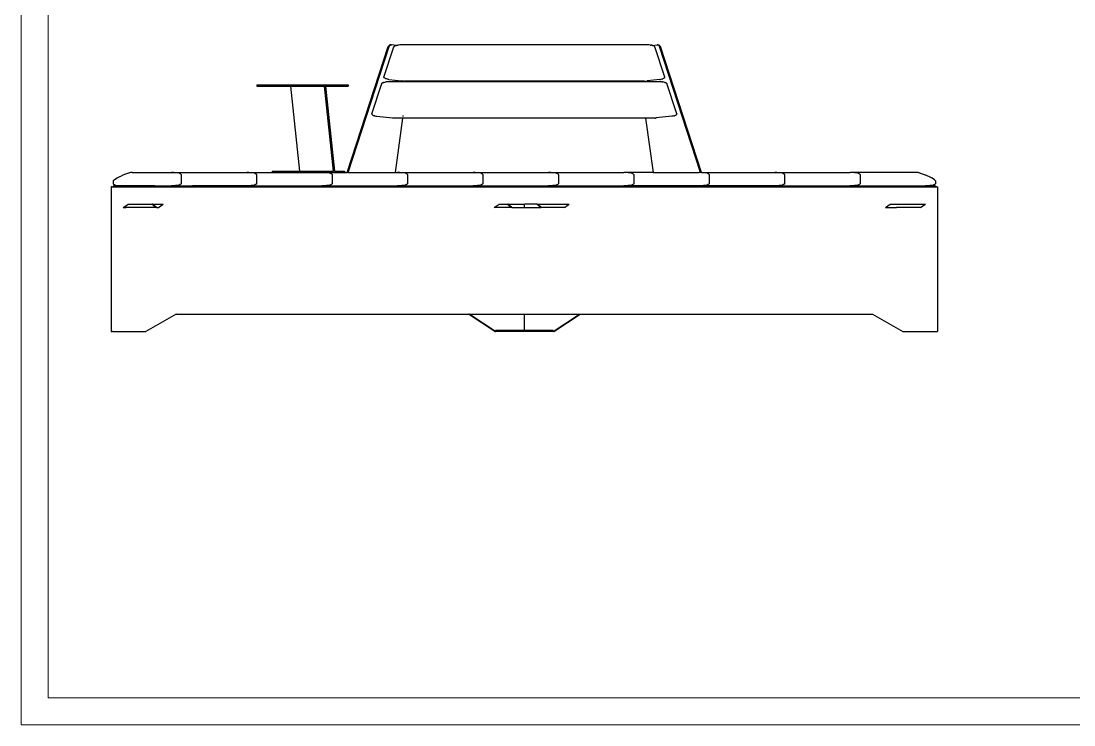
# Model space of a CAD drawing. Header units: millimetres. Extents: x -38 to 5369, y 59 to 4067.
# Drawn here: x -38 to 2960, y 59 to 2063 of the extents above; entities that cross this region are included whole.
import ezdxf

# ---------------------------------------------------------------- set-up
doc = ezdxf.new("R2010")
doc.units = ezdxf.units.MM
doc.layers.add('tabelka', color=155, linetype='Continuous')

msp = doc.modelspace()

# ---------------------------------------------------------------- linework, layer by layer
for p, q in [((890.94715, 1631.56004), (1007.80641, 1990.04434)), ((893.44715, 1631.56004), (1010.30641, 1990.04434)), ((995.32054, 1903.16304), (1023.4649, 1989.50032)), ((1008.34344, 1991.27979), (1007.80641, 1990.04434)), ((1009.11295, 1992.42509), (1008.34344, 1991.27979)), ((1010.07636, 1993.42283), (1009.11295, 1992.42509)), ((1011.18536, 1994.22296), (1010.07636, 1993.42283)), ((1010.30641, 1990.04434), (1010.84344, 1991.27979)), ((1010.84344, 1991.27979), (1011.61295, 1992.42509)), ((1012.38433, 1994.78538), (1011.18536, 1994.22296)), ((1011.61295, 1992.42509), (1012.57636, 1993.42283)), ((1013.61315, 1995.08187), (1012.38433, 1994.78538)), ((1012.57636, 1993.42283), (1013.68536, 1994.22296)), ((1014.81021, 1995.09758), (1013.61315, 1995.08187)), ((1013.68536, 1994.22296), (1014.88433, 1994.78538)), ((1016.11315, 1995.08187), (1014.81021, 1995.09758)), ((1014.88433, 1994.78538), (1016.11315, 1995.08187)), ((1016.11315, 1995.08187), (1017.31021, 1995.09758)), ((1031.24855, 1993.58303), (1017.31021, 1995.09758)), ((1023.4649, 1989.50032), (1024.06903, 1990.30166)), ((1024.29182, 1990.61532), (1024.06903, 1990.30166)), ((1024.29182, 1990.61532), (1025.60041, 1991.50797)), ((1026.30362, 1991.89227), (1025.60041, 1991.50797)), ((1026.30362, 1991.89227), (1028.28114, 1992.76473)), ((1029.48212, 1993.08794), (1028.28114, 1992.76473)), ((1029.48212, 1993.08794), (1031.24855, 1993.58303)), ((1031.24855, 1993.58303), (1032.0981, 1993.82114)), ((1032.0981, 1993.82114), (1035.09844, 1994.29367)), ((1037.0385, 1994.44753), (1035.09844, 1994.29367)), ((1040.51124, 1994.64906), (1037.0385, 1994.44753)), ((1750.09099, 1994.64906), (1040.51124, 1994.64906)), ((1753.56373, 1994.44753), (1750.09099, 1994.64906)), ((1753.56373, 1994.44753), (1755.50379, 1994.29367)), ((1758.50413, 1993.82114), (1755.50379, 1994.29367)), ((1759.35368, 1993.58303), (1758.50413, 1993.82114)), ((1759.35368, 1993.58303), (1773.29202, 1995.09758)), ((1761.12011, 1993.08794), (1759.35368, 1993.58303)), ((1761.12011, 1993.08794), (1762.32109, 1992.76473)), ((1764.29861, 1991.89227), (1762.32109, 1992.76473)), ((1764.29861, 1991.89227), (1764.67452, 1991.68684)), ((1764.67452, 1991.68684), (1764.9945, 1991.51084)), ((1766.31041, 1990.61532), (1764.9945, 1991.51084)), ((1766.31041, 1990.61532), (1766.5332, 1990.30166)), ((1767.13733, 1989.50032), (1766.5332, 1990.30166)), ((1795.28169, 1903.16304), (1767.13733, 1989.50032)), ((1774.48908, 1995.08187), (1773.29202, 1995.09758)), ((1774.48908, 1995.08187), (1775.79202, 1995.09758)), ((1775.7179, 1994.78538), (1774.48908, 1995.08187)), ((1776.91687, 1994.22296), (1775.7179, 1994.78538)), ((1775.79202, 1995.09758), (1776.98908, 1995.08187)), ((1778.02587, 1993.42283), (1776.91687, 1994.22296)), ((1776.98908, 1995.08187), (1778.2179, 1994.78538)), ((1778.98928, 1992.42509), (1778.02587, 1993.42283)), ((1778.2179, 1994.78538), (1779.41687, 1994.22296)), ((1779.75879, 1991.27979), (1778.98928, 1992.42509)), ((1779.41687, 1994.22296), (1780.52587, 1993.42283)), ((1780.29582, 1990.04434), (1779.75879, 1991.27979)), ((1897.15508, 1631.56004), (1780.29582, 1990.04434)), ((1780.52587, 1993.42283), (1781.48928, 1992.42509)), ((1781.48928, 1992.42509), (1782.25879, 1991.27979)), ((1782.25879, 1991.27979), (1782.79582, 1990.04434)), ((1899.65508, 1631.56004), (1782.79582, 1990.04434)), ((995.31082, 1888.26205), (997.9268, 1888.99524)), ((995.5889, 1902.28623), (995.32054, 1903.16304)), ((996.39431, 1901.39357), (995.5889, 1902.28623)), ((996.75375, 1901.06541), (996.39431, 1901.39357)), ((998.12959, 1900.03913), (996.75375, 1901.06541)), ((997.9268, 1888.99524), (1000.92713, 1889.46777)), ((999.9057, 1899.11393), (998.12959, 1900.03913)), ((1001.01321, 1898.64416), (999.9057, 1899.11393)), ((1002.86719, 1889.62163), (1000.92713, 1889.46777)), ((1003.15415, 1897.79261), (1001.01321, 1898.64416)), ((1006.33994, 1889.82317), (1002.86719, 1889.62163)), ((1005.45861, 1897.158), (1003.15415, 1897.79261)), ((1007.28237, 1896.79362), (1005.45861, 1897.158)), ((1044.60962, 1889.82317), (1006.33994, 1889.82317)), ((1009.62735, 1896.4011), (1007.28237, 1896.79362)), ((1009.62735, 1896.4011), (1045.48382, 1892.50492)), ((1026.33003, 1892.36182), (1044.78353, 1890.35666)), ((1044.60962, 1889.82317), (1045.48382, 1892.50492)), ((1102.51882, 1889.82317), (1044.60962, 1889.82317)), ((1053.75609, 1891.60605), (1045.48382, 1892.50492)), ((1053.75609, 1891.60605), (1056.28647, 1891.46641)), ((1058.46825, 1891.3673), (1056.28647, 1891.46641)), ((1102.51882, 1891.3673), (1058.46825, 1891.3673)), ((1102.51882, 1889.82317), (1102.51882, 1891.3673)), ((1688.08341, 1891.3673), (1102.51882, 1891.3673)), ((1688.08341, 1889.82317), (1102.51882, 1889.82317)), ((1688.08341, 1891.3673), (1688.08341, 1889.82317)), ((1732.13398, 1891.3673), (1688.08341, 1891.3673)), ((1745.99261, 1889.82317), (1688.08341, 1889.82317)), ((1734.31576, 1891.46641), (1732.13398, 1891.3673)), ((1736.84614, 1891.60605), (1734.31576, 1891.46641)), ((1736.84614, 1891.60605), (1745.11841, 1892.50492)), ((1780.97488, 1896.4011), (1745.11841, 1892.50492)), ((1745.99261, 1889.82317), (1745.11841, 1892.50492)), ((1784.26229, 1889.82317), (1745.99261, 1889.82317)), ((1780.97488, 1896.4011), (1783.31986, 1896.79362)), ((1783.31986, 1896.79362), (1785.14362, 1897.158)), ((1787.73504, 1889.62163), (1784.26229, 1889.82317)), ((1785.14362, 1897.158), (1787.44808, 1897.79261)), ((1787.44808, 1897.79261), (1789.58902, 1898.64416)), ((1787.73504, 1889.62163), (1789.6751, 1889.46777)), ((1789.58902, 1898.64416), (1790.69653, 1899.11393)), ((1792.67543, 1888.99524), (1789.6751, 1889.46777)), ((1790.69653, 1899.11393), (1792.47264, 1900.03913)), ((1792.47264, 1900.03913), (1793.84848, 1901.06541)), ((1795.29141, 1888.26205), (1792.67543, 1888.99524)), ((1793.84848, 1901.06541), (1794.20792, 1901.39357)), ((1794.20792, 1901.39357), (1795.01333, 1902.28623)), ((1795.01333, 1902.28623), (1795.28169, 1903.16304)), ((633.91823, 1881.56004), (633.91823, 1877.56004)), ((633.91823, 1881.56004), (893.78962, 1881.56004)), ((633.91823, 1877.56004), (730.0709, 1877.56004)), ((755.75172, 1635.56004), (730.0709, 1877.56004)), ((730.0709, 1877.56004), (826.02652, 1877.56004)), ((851.70734, 1635.56004), (826.02652, 1877.56004)), ((829.67532, 1877.56004), (826.02652, 1877.56004)), ((855.35614, 1635.56004), (829.67532, 1877.56004)), ((829.67532, 1877.56004), (893.80246, 1877.56004)), ((893.78962, 1881.56004), (893.80246, 1877.56004)), ((961.14924, 1798.33714), (989.2936, 1884.67443)), ((989.2936, 1884.67443), (989.89772, 1885.47576)), ((990.12052, 1885.78943), (989.89772, 1885.47576)), ((990.12052, 1885.78943), (991.4291, 1886.68208)), ((992.13232, 1887.06638), (991.4291, 1886.68208)), ((992.13232, 1887.06638), (994.10984, 1887.93883)), ((995.31082, 1888.26205), (994.10984, 1887.93883)), ((1795.29141, 1888.26205), (1796.49239, 1887.93883)), ((1798.46991, 1887.06638), (1796.49239, 1887.93883)), ((1798.46991, 1887.06638), (1799.17313, 1886.68208)), ((1800.48171, 1885.78943), (1799.17313, 1886.68208)), ((1800.48171, 1885.78943), (1800.70451, 1885.47576)), ((1801.30863, 1884.67443), (1800.70451, 1885.47576)), ((1829.45299, 1798.33714), (1801.30863, 1884.67443)), ((961.14924, 1798.33714), (961.17875, 1797.46034)), ((961.88339, 1796.23952), (961.17875, 1797.46034)), ((961.88339, 1796.23952), (963.11212, 1795.21324)), ((963.69954, 1794.84404), (963.11212, 1795.21324)), ((963.69954, 1794.84404), (965.56962, 1793.81826)), ((965.56962, 1793.81826), (967.93176, 1792.96672)), ((969.31811, 1792.62926), (967.93176, 1792.96672)), ((969.31811, 1792.62926), (972.25988, 1791.96773)), ((972.25988, 1791.96773), (975.45604, 1791.57521)), ((975.45604, 1791.57521), (1019.58478, 1786.78015)), ((1020.90303, 1786.68413), (1019.58478, 1786.78015)), ((1023.20215, 1786.5414), (1020.90303, 1786.68413)), ((1049.22572, 1786.5414), (1023.20215, 1786.5414)), ((1028.06444, 1631.56004), (1049.22572, 1786.5414)), ((1049.22572, 1786.5414), (1049.23926, 1786.64051)), ((1741.37651, 1786.5414), (1049.22572, 1786.5414)), ((1049.89587, 1791.44943), (1050.16599, 1793.42777)), ((1741.37651, 1786.5414), (1741.36297, 1786.64051)), ((1762.53779, 1631.56004), (1741.37651, 1786.5414)), ((1767.40008, 1786.5414), (1741.37651, 1786.5414)), ((1767.40008, 1786.5414), (1769.6992, 1786.68413)), ((1769.6992, 1786.68413), (1771.01745, 1786.78015)), ((1815.14619, 1791.57521), (1771.01745, 1786.78015)), ((1818.34235, 1791.96773), (1815.14619, 1791.57521)), ((1821.28412, 1792.62926), (1818.34235, 1791.96773)), ((1821.28412, 1792.62926), (1822.67047, 1792.96672)), ((1825.03261, 1793.81826), (1822.67047, 1792.96672)), ((1826.90269, 1794.84404), (1825.03261, 1793.81826)), ((1826.90269, 1794.84404), (1827.49011, 1795.21324)), ((1828.71884, 1796.23952), (1827.49011, 1795.21324)), ((1828.71884, 1796.23952), (1829.42348, 1797.46034)), ((1829.45299, 1798.33714), (1829.42348, 1797.46034)), ((236.17397, 1616.47621), (241.78439, 1619.23348)), ((241.78439, 1619.23348), (248.03858, 1621.9354)), ((249.74022, 1622.64076), (248.03858, 1621.9354)), ((252.35519, 1623.65436), (249.74022, 1622.64076)), ((259.6998, 1626.46821), (252.35519, 1623.65436)), ((268.00732, 1629.62507), (259.6998, 1626.46821)), ((269.27542, 1630.05564), (268.00732, 1629.62507)), ((270.74996, 1630.46462), (269.27542, 1630.05564)), ((272.357, 1630.8315), (270.74996, 1630.46462)), ((274.01596, 1631.13789), (272.357, 1630.8315)), ((275.64365, 1631.36842), (274.01596, 1631.13789)), ((277.15846, 1631.51153), (275.64365, 1631.36842)), ((278.48442, 1631.56004), (277.15846, 1631.51153)), ((278.48442, 1631.56004), (390.18368, 1631.56004)), ((396.42499, 1631.40961), (390.18368, 1631.56004)), ((390.18368, 1631.56004), (604.94445, 1631.56004)), ((402.35333, 1630.96585), (396.42499, 1631.40961)), ((407.67143, 1630.25103), (402.35333, 1630.96585)), ((412.11262, 1629.30098), (407.67143, 1630.25103)), ((415.45421, 1628.16334), (412.11262, 1629.30098)), ((417.52863, 1626.89517), (415.45421, 1628.16334)), ((418.23185, 1625.56004), (417.52863, 1626.89517)), ((418.23185, 1625.56004), (418.23185, 1599.56004)), ((611.18576, 1631.40961), (604.94445, 1631.56004)), ((604.94445, 1631.56004), (819.70522, 1631.56004)), ((617.1141, 1630.96585), (611.18576, 1631.40961)), ((622.4322, 1630.25103), (617.1141, 1630.96585)), ((626.87339, 1629.30098), (622.4322, 1630.25103)), ((630.21498, 1628.16334), (626.87339, 1629.30098)), ((632.2894, 1626.89517), (630.21498, 1628.16334)), ((632.99262, 1625.56004), (632.2894, 1626.89517)), ((632.99262, 1625.56004), (632.99262, 1599.56004)), ((677.37385, 1635.56004), (677.37385, 1631.56004)), ((677.37385, 1635.56004), (755.75172, 1635.56004)), ((755.75172, 1635.56004), (851.70734, 1635.56004)), ((825.94653, 1631.40961), (819.70522, 1631.56004)), ((819.70522, 1631.56004), (890.94715, 1631.56004)), ((831.87487, 1630.96585), (825.94653, 1631.40961)), ((837.19297, 1630.25103), (831.87487, 1630.96585)), ((841.63416, 1629.30098), (837.19297, 1630.25103)), ((844.97575, 1628.16334), (841.63416, 1629.30098)), ((847.05016, 1626.89517), (844.97575, 1628.16334)), ((847.75339, 1625.56004), (847.05016, 1626.89517)), ((847.75339, 1625.56004), (847.75339, 1599.56004)), ((855.35614, 1635.56004), (851.70734, 1635.56004)), ((855.35614, 1635.56004), (883.42639, 1635.56004)), ((883.42639, 1635.56004), (883.43657, 1631.56004)), ((893.44715, 1631.56004), (890.94715, 1631.56004)), ((893.44715, 1631.56004), (1028.06444, 1631.56004)), ((1028.06444, 1631.56004), (1034.46599, 1631.56004)), ((1040.7073, 1631.40961), (1034.46599, 1631.56004)), ((1034.46599, 1631.56004), (1249.22676, 1631.56004)), ((1046.63564, 1630.96585), (1040.7073, 1631.40961)), ((1051.95374, 1630.25103), (1046.63564, 1630.96585)), ((1056.39493, 1629.30098), (1051.95374, 1630.25103)), ((1059.73652, 1628.16334), (1056.39493, 1629.30098)), ((1061.81093, 1626.89517), (1059.73652, 1628.16334)), ((1062.51416, 1625.56004), (1061.81093, 1626.89517)), ((1062.51416, 1625.56004), (1062.51416, 1599.56004)), ((1255.46806, 1631.40961), (1249.22676, 1631.56004)), ((1249.22676, 1631.56004), (1463.98753, 1631.56004)), ((1261.3964, 1630.96585), (1255.46806, 1631.40961)), ((1266.71451, 1630.25103), (1261.3964, 1630.96585)), ((1271.1557, 1629.30098), (1266.71451, 1630.25103)), ((1274.49729, 1628.16334), (1271.1557, 1629.30098)), ((1276.5717, 1626.89517), (1274.49729, 1628.16334)), ((1277.27493, 1625.56004), (1276.5717, 1626.89517)), ((1277.27493, 1625.56004), (1277.27493, 1599.56004)), ((1470.22883, 1631.40961), (1463.98753, 1631.56004)), ((1463.98753, 1631.56004), (1678.7483, 1631.56004)), ((1476.15717, 1630.96585), (1470.22883, 1631.40961)), ((1481.47528, 1630.25103), (1476.15717, 1630.96585)), ((1485.91647, 1629.30098), (1481.47528, 1630.25103)), ((1489.25806, 1628.16334), (1485.91647, 1629.30098)), ((1491.33247, 1626.89517), (1489.25806, 1628.16334)), ((1492.0357, 1625.56004), (1491.33247, 1626.89517)), ((1492.0357, 1625.56004), (1492.0357, 1599.56004)), ((1684.9896, 1631.40961), (1678.7483, 1631.56004)), ((1762.53779, 1631.56004), (1678.7483, 1631.56004)), ((1690.91794, 1630.96585), (1684.9896, 1631.40961)), ((1696.23605, 1630.25103), (1690.91794, 1630.96585)), ((1700.67724, 1629.30098), (1696.23605, 1630.25103)), ((1704.01883, 1628.16334), (1700.67724, 1629.30098)), ((1706.09324, 1626.89517), (1704.01883, 1628.16334)), ((1706.79647, 1625.56004), (1706.09324, 1626.89517)), ((1706.79647, 1625.56004), (1706.79647, 1599.56004)), ((1762.53779, 1631.56004), (1893.50907, 1631.56004)), ((1899.75037, 1631.40961), (1893.50907, 1631.56004)), ((1897.15508, 1631.56004), (1893.50907, 1631.56004)), ((1899.65508, 1631.56004), (1897.15508, 1631.56004)), ((1899.65508, 1631.56004), (2108.26984, 1631.56004)), ((1905.67871, 1630.96585), (1899.75037, 1631.40961)), ((1910.99682, 1630.25103), (1905.67871, 1630.96585)), ((1915.43801, 1629.30098), (1910.99682, 1630.25103)), ((1918.7796, 1628.16334), (1915.43801, 1629.30098)), ((1920.85401, 1626.89517), (1918.7796, 1628.16334)), ((1921.55724, 1625.56004), (1920.85401, 1626.89517)), ((1921.55724, 1625.56004), (1921.55724, 1599.56004)), ((2114.51114, 1631.40961), (2108.26984, 1631.56004)), ((2108.26984, 1631.56004), (2323.03061, 1631.56004)), ((2120.43948, 1630.96585), (2114.51114, 1631.40961)), ((2125.75759, 1630.25103), (2120.43948, 1630.96585)), ((2130.19878, 1629.30098), (2125.75759, 1630.25103)), ((2133.54037, 1628.16334), (2130.19878, 1629.30098)), ((2135.61478, 1626.89517), (2133.54037, 1628.16334)), ((2136.31801, 1625.56004), (2135.61478, 1626.89517)), ((2136.31801, 1625.56004), (2136.31801, 1599.56004)), ((2329.27191, 1631.40961), (2323.03061, 1631.56004)), ((2512.11781, 1631.56004), (2323.03061, 1631.56004)), ((2335.20025, 1630.96585), (2329.27191, 1631.40961)), ((2340.51836, 1630.25103), (2335.20025, 1630.96585)), ((2344.95955, 1629.30098), (2340.51836, 1630.25103)), ((2348.30114, 1628.16334), (2344.95955, 1629.30098)), ((2350.37555, 1626.89517), (2348.30114, 1628.16334)), ((2351.07878, 1625.56004), (2350.37555, 1626.89517)), ((2351.07878, 1625.56004), (2351.07878, 1599.56004)), ((2513.44266, 1631.51153), (2512.11781, 1631.56004)), ((2514.9567, 1631.36842), (2513.44266, 1631.51153)), ((2516.58399, 1631.13789), (2514.9567, 1631.36842)), ((2518.24296, 1630.8315), (2516.58399, 1631.13789)), ((2519.85039, 1630.46462), (2518.24296, 1630.8315)), ((2521.32571, 1630.05564), (2519.85039, 1630.46462)), ((2522.59491, 1629.62507), (2521.32571, 1630.05564)), ((2522.59491, 1629.62507), (2530.90243, 1626.46821)), ((2530.90243, 1626.46821), (2538.24704, 1623.65436)), ((2540.86201, 1622.64076), (2538.24704, 1623.65436)), ((2542.56365, 1621.9354), (2540.86201, 1622.64076)), ((2548.81784, 1619.23348), (2542.56365, 1621.9354)), ((2554.42826, 1616.47621), (2548.81784, 1619.23348)), ((219.08879, 1590.56004), (219.08879, 1178.56004)), ((220.69342, 1590.56004), (219.08879, 1590.56004)), ((220.69342, 1590.56004), (221.30112, 1590.56004)), ((222.30112, 1590.56004), (221.30112, 1590.56004)), ((222.30112, 1590.56004), (434.22416, 1590.56004)), ((224.76268, 1607.41771), (225.49061, 1609.08118)), ((224.76268, 1607.41771), (224.76268, 1599.56004)), ((224.76268, 1599.56004), (225.46591, 1598.22492)), ((252.81085, 1593.56004), (225.22932, 1593.56004)), ((225.22932, 1593.56004), (225.22932, 1590.59004)), ((225.22932, 1590.59004), (434.22416, 1590.59004)), ((225.46591, 1598.22492), (227.54033, 1596.95674)), ((225.49061, 1609.08118), (227.6379, 1611.17707)), ((227.54033, 1596.95674), (230.88191, 1595.8191)), ((227.6379, 1611.17707), (231.09687, 1613.60027)), ((230.88191, 1595.8191), (235.32311, 1594.86905)), ((231.09687, 1613.60027), (235.69408, 1616.22927)), ((235.32311, 1594.86905), (240.64121, 1594.15423)), ((236.17397, 1616.47621), (235.69408, 1616.22927)), ((240.64121, 1594.15423), (246.56955, 1593.71047)), ((246.56955, 1593.71047), (252.81085, 1593.56004)), ((343.13972, 1593.56004), (252.81085, 1593.56004)), ((343.13972, 1593.56004), (390.18368, 1593.56004)), ((396.42499, 1593.71047), (390.18368, 1593.56004)), ((390.18368, 1593.56004), (450.5201, 1593.56004)), ((402.35333, 1594.15423), (396.42499, 1593.71047)), ((407.67143, 1594.86905), (402.35333, 1594.15423)), ((412.11262, 1595.8191), (407.67143, 1594.86905)), ((415.45421, 1596.95674), (412.11262, 1595.8191)), ((417.52863, 1598.22492), (415.45421, 1596.95674)), ((418.23185, 1599.56004), (417.52863, 1598.22492)), ((434.22416, 1590.59004), (434.22416, 1590.56004)), ((434.22416, 1590.59004), (877.59168, 1590.59004)), ((877.5819, 1590.56004), (434.22416, 1590.56004)), ((604.94445, 1593.56004), (450.5201, 1593.56004)), ((553.05313, 1594.15423), (555.41448, 1593.71047)), ((611.18576, 1593.71047), (604.94445, 1593.56004)), ((604.94445, 1593.56004), (819.70522, 1593.56004)), ((617.1141, 1594.15423), (611.18576, 1593.71047)), ((622.4322, 1594.86905), (617.1141, 1594.15423)), ((626.87339, 1595.8191), (622.4322, 1594.86905)), ((630.21498, 1596.95674), (626.87339, 1595.8191)), ((632.2894, 1598.22492), (630.21498, 1596.95674)), ((632.99262, 1599.56004), (632.2894, 1598.22492)), ((825.94653, 1593.71047), (819.70522, 1593.56004)), ((819.70522, 1593.56004), (1034.46599, 1593.56004)), ((831.87487, 1594.15423), (825.94653, 1593.71047)), ((837.19297, 1594.86905), (831.87487, 1594.15423)), ((841.63416, 1595.8191), (837.19297, 1594.86905)), ((844.97575, 1596.95674), (841.63416, 1595.8191)), ((847.05016, 1598.22492), (844.97575, 1596.95674)), ((847.75339, 1599.56004), (847.05016, 1598.22492)), ((877.5819, 1590.56004), (877.59168, 1590.59004)), ((880.0819, 1590.56004), (877.5819, 1590.56004)), ((877.59168, 1590.59004), (880.09168, 1590.59004)), ((880.0819, 1590.56004), (880.09168, 1590.59004)), ((1022.46626, 1590.56004), (880.0819, 1590.56004)), ((880.09168, 1590.59004), (1022.47036, 1590.59004)), ((1022.46626, 1590.56004), (1022.47036, 1590.59004)), ((1022.46626, 1590.56004), (1395.30112, 1590.56004)), ((1022.47036, 1590.59004), (1395.30112, 1590.59004)), ((1040.7073, 1593.71047), (1034.46599, 1593.56004)), ((1034.46599, 1593.56004), (1249.22676, 1593.56004)), ((1046.63564, 1594.15423), (1040.7073, 1593.71047)), ((1051.95374, 1594.86905), (1046.63564, 1594.15423)), ((1056.39493, 1595.8191), (1051.95374, 1594.86905)), ((1059.73652, 1596.95674), (1056.39493, 1595.8191)), ((1061.81093, 1598.22492), (1059.73652, 1596.95674)), ((1062.51416, 1599.56004), (1061.81093, 1598.22492)), ((1255.46806, 1593.71047), (1249.22676, 1593.56004)), ((1249.22676, 1593.56004), (1463.98753, 1593.56004)), ((1261.3964, 1594.15423), (1255.46806, 1593.71047)), ((1266.71451, 1594.86905), (1261.3964, 1594.15423)), ((1271.1557, 1595.8191), (1266.71451, 1594.86905)), ((1274.49729, 1596.95674), (1271.1557, 1595.8191)), ((1276.5717, 1598.22492), (1274.49729, 1596.95674)), ((1277.27493, 1599.56004), (1276.5717, 1598.22492)), ((1395.30112, 1590.59004), (1395.30112, 1590.56004)), ((1395.30112, 1590.59004), (1768.13187, 1590.59004)), ((1768.13597, 1590.56004), (1395.30112, 1590.56004)), ((1470.22883, 1593.71047), (1463.98753, 1593.56004)), ((1463.98753, 1593.56004), (1678.7483, 1593.56004)), ((1476.15717, 1594.15423), (1470.22883, 1593.71047)), ((1481.47528, 1594.86905), (1476.15717, 1594.15423)), ((1485.91647, 1595.8191), (1481.47528, 1594.86905)), ((1489.25806, 1596.95674), (1485.91647, 1595.8191)), ((1491.33247, 1598.22492), (1489.25806, 1596.95674)), ((1492.0357, 1599.56004), (1491.33247, 1598.22492)), ((1684.9896, 1593.71047), (1678.7483, 1593.56004)), ((1893.50907, 1593.56004), (1678.7483, 1593.56004)), ((1690.91794, 1594.15423), (1684.9896, 1593.71047)), ((1696.23605, 1594.86905), (1690.91794, 1594.15423)), ((1700.67724, 1595.8191), (1696.23605, 1594.86905)), ((1704.01883, 1596.95674), (1700.67724, 1595.8191)), ((1706.09324, 1598.22492), (1704.01883, 1596.95674)), ((1706.79647, 1599.56004), (1706.09324, 1598.22492)), ((1767.7058, 1593.71047), (1767.64521, 1594.15423)), ((1768.13597, 1590.56004), (1768.13187, 1590.59004)), ((1768.13187, 1590.59004), (1910.51055, 1590.59004)), ((1910.52033, 1590.56004), (1768.13597, 1590.56004)), ((1899.75037, 1593.71047), (1893.50907, 1593.56004)), ((2108.26984, 1593.56004), (1893.50907, 1593.56004)), ((1905.67871, 1594.15423), (1899.75037, 1593.71047)), ((1910.99682, 1594.86905), (1905.67871, 1594.15423)), ((1909.49334, 1593.71047), (1909.34869, 1594.15423)), ((1910.52033, 1590.56004), (1910.51055, 1590.59004)), ((1910.51055, 1590.59004), (1913.01055, 1590.59004)), ((1913.02033, 1590.56004), (1910.52033, 1590.56004)), ((1915.43801, 1595.8191), (1910.99682, 1594.86905)), ((1911.99334, 1593.71047), (1911.84869, 1594.15423)), ((1913.02033, 1590.56004), (1913.01055, 1590.59004)), ((1913.01055, 1590.59004), (2356.37807, 1590.59004)), ((2356.37807, 1590.56004), (1913.02033, 1590.56004)), ((1918.7796, 1596.95674), (1915.43801, 1595.8191)), ((1920.85401, 1598.22492), (1918.7796, 1596.95674)), ((1921.55724, 1599.56004), (1920.85401, 1598.22492)), ((2114.51114, 1593.71047), (2108.26984, 1593.56004)), ((2108.26984, 1593.56004), (2323.03061, 1593.56004)), ((2120.43948, 1594.15423), (2114.51114, 1593.71047)), ((2125.75759, 1594.86905), (2120.43948, 1594.15423)), ((2130.19878, 1595.8191), (2125.75759, 1594.86905)), ((2133.54037, 1596.95674), (2130.19878, 1595.8191)), ((2135.61478, 1598.22492), (2133.54037, 1596.95674)), ((2136.31801, 1599.56004), (2135.61478, 1598.22492)), ((2329.27191, 1593.71047), (2323.03061, 1593.56004)), ((2323.03061, 1593.56004), (2537.79138, 1593.56004)), ((2335.20025, 1594.15423), (2329.27191, 1593.71047)), ((2340.51836, 1594.86905), (2335.20025, 1594.15423)), ((2344.95955, 1595.8191), (2340.51836, 1594.86905)), ((2348.30114, 1596.95674), (2344.95955, 1595.8191)), ((2350.37555, 1598.22492), (2348.30114, 1596.95674)), ((2351.07878, 1599.56004), (2350.37555, 1598.22492)), ((2356.37807, 1590.59004), (2356.37807, 1590.56004)), ((2356.37807, 1590.59004), (2565.37291, 1590.59004)), ((2356.37807, 1590.56004), (2568.26583, 1590.56004)), ((2544.03268, 1593.71047), (2537.79138, 1593.56004)), ((2565.37291, 1593.56004), (2537.79138, 1593.56004)), ((2549.96102, 1594.15423), (2544.03268, 1593.71047)), ((2555.27912, 1594.86905), (2549.96102, 1594.15423)), ((2554.90815, 1616.22927), (2554.42826, 1616.47621)), ((2559.50536, 1613.60027), (2554.90815, 1616.22927)), ((2559.72032, 1595.8191), (2555.27912, 1594.86905)), ((2562.96433, 1611.17707), (2559.50536, 1613.60027)), ((2563.06191, 1596.95674), (2559.72032, 1595.8191)), ((2565.11162, 1609.08118), (2562.96433, 1611.17707)), ((2565.13632, 1598.22492), (2563.06191, 1596.95674)), ((2565.83955, 1607.41771), (2565.11162, 1609.08118)), ((2565.83955, 1599.56004), (2565.13632, 1598.22492)), ((2565.37291, 1593.56004), (2565.37291, 1590.59004)), ((2565.83955, 1607.41771), (2565.83955, 1599.56004)), ((2569.30112, 1590.56004), (2568.26583, 1590.56004)), ((2569.30112, 1590.56004), (2569.90881, 1590.56004)), ((2569.90881, 1590.56004), (2571.45642, 1590.56004)), ((2571.45642, 1590.56004), (2571.45642, 1178.56004)), ((253.29808, 1531.56004), (257.78166, 1534.7626)), ((253.29808, 1531.56004), (261.66456, 1531.56004)), ((257.78166, 1534.7626), (267.29808, 1541.56004)), ((261.66456, 1531.56004), (257.78166, 1534.7626)), ((346.2671, 1531.56004), (261.66456, 1531.56004)), ((267.29808, 1541.56004), (334.14275, 1541.56004)), ((346.2671, 1531.56004), (334.14275, 1541.56004)), ((334.14275, 1541.56004), (336.14275, 1541.56004)), ((348.2671, 1531.56004), (336.14275, 1541.56004)), ((336.14275, 1541.56004), (367.29808, 1541.56004)), ((348.2671, 1531.56004), (346.2671, 1531.56004)), ((348.2671, 1531.56004), (353.29808, 1531.56004)), ((353.29808, 1531.56004), (367.29808, 1541.56004)), ((1309.30944, 1531.56004), (1323.30944, 1541.56004)), ((1358.06202, 1531.56004), (1309.30944, 1531.56004)), ((1323.30944, 1541.56004), (1345.93767, 1541.56004)), ((1358.06202, 1531.56004), (1345.93767, 1541.56004)), ((1345.93767, 1541.56004), (1347.93767, 1541.56004)), ((1360.06202, 1531.56004), (1347.93767, 1541.56004)), ((1347.93767, 1541.56004), (1395.30112, 1541.56004)), ((1360.06202, 1531.56004), (1358.06202, 1531.56004)), ((1360.06202, 1531.56004), (1395.30112, 1531.56004)), ((1395.30112, 1531.56004), (1395.30112, 1541.56004)), ((1395.30112, 1541.56004), (1396.30112, 1541.56004)), ((1395.30112, 1531.56004), (1396.30112, 1531.56004)), ((1430.54021, 1541.56004), (1396.30112, 1541.56004)), ((1396.30112, 1531.56004), (1442.66456, 1531.56004)), ((1442.66456, 1531.56004), (1430.54021, 1541.56004)), ((1430.54021, 1541.56004), (1432.54021, 1541.56004)), ((1432.54021, 1541.56004), (1444.66456, 1531.56004)), ((1432.54021, 1541.56004), (1517.14275, 1541.56004)), ((1444.66456, 1531.56004), (1442.66456, 1531.56004)), ((1509.30944, 1531.56004), (1444.66456, 1531.56004)), ((1509.30944, 1531.56004), (1520.00472, 1539.19953)), ((1520.00472, 1539.19953), (1517.14275, 1541.56004)), ((1517.14275, 1541.56004), (1523.30944, 1541.56004)), ((1520.00472, 1539.19953), (1523.30944, 1541.56004)), ((2423.30112, 1531.56004), (2437.30112, 1541.56004)), ((2423.30112, 1531.56004), (2454.45948, 1531.56004)), ((2437.30112, 1541.56004), (2442.33513, 1541.56004)), ((2442.33513, 1541.56004), (2444.33513, 1541.56004)), ((2444.33513, 1541.56004), (2528.93767, 1541.56004)), ((2456.45948, 1531.56004), (2454.45948, 1531.56004)), ((2523.30112, 1531.56004), (2456.45948, 1531.56004)), ((2523.30112, 1531.56004), (2532.81916, 1538.35864)), ((2528.93767, 1541.56004), (2537.30112, 1541.56004)), ((2532.81916, 1538.35864), (2537.30112, 1541.56004)), ((403.90366, 1228.56004), (317.30112, 1178.56004)), ((403.90366, 1228.56004), (1236.0287, 1228.56004)), ((1311.0287, 1178.56004), (1236.0287, 1228.56004)), ((1236.0287, 1228.56004), (1238.0287, 1228.56004)), ((1313.0287, 1178.56004), (1238.0287, 1228.56004)), ((1238.0287, 1228.56004), (1395.30112, 1228.56004)), ((1395.30112, 1181.56004), (1395.30112, 1228.56004)), ((1395.30112, 1228.56004), (1396.30112, 1228.56004)), ((1396.30112, 1228.56004), (1552.63249, 1228.56004)), ((1477.63249, 1178.56004), (1552.63249, 1228.56004)), ((1479.63249, 1178.56004), (1554.63249, 1228.56004)), ((1552.63249, 1228.56004), (1554.63249, 1228.56004)), ((1554.63249, 1228.56004), (2386.69857, 1228.56004)), ((2386.69857, 1228.56004), (2473.30112, 1178.56004)), ((219.08879, 1178.56004), (220.69342, 1178.56004)), ((221.30112, 1178.56004), (220.69342, 1178.56004)), ((222.30112, 1178.56004), (221.30112, 1178.56004)), ((222.30112, 1178.56004), (317.30112, 1178.56004)), ((1311.0287, 1178.56004), (1313.0287, 1178.56004)), ((1313.0287, 1178.56004), (1313.0287, 1181.56004)), ((1395.30112, 1181.56004), (1313.0287, 1181.56004)), ((1477.63249, 1178.56004), (1313.0287, 1178.56004)), ((1396.30112, 1181.56004), (1395.30112, 1181.56004)), ((1477.63249, 1181.56004), (1396.30112, 1181.56004)), ((1477.63249, 1178.56004), (1477.63249, 1181.56004)), ((1479.63249, 1178.56004), (1477.63249, 1178.56004)), ((2473.30112, 1178.56004), (2568.26583, 1178.56004)), ((2568.26583, 1178.56004), (2569.30112, 1178.56004)), ((2568.26583, 1178.56004), (2568.30112, 1178.56004)), ((2569.30112, 1178.56004), (2569.90881, 1178.56004)), ((2569.90881, 1178.56004), (2571.45642, 1178.56004))]:
    msp.add_line(p, q)
at = {"layer": 'tabelka', "lineweight": 5}
for points in [[(-37.79448, 4066.52915), (5368.57438, 4066.52915), (5368.57438, 58.87511), (-37.79448, 58.87511)], [(39.60552, 3989.12915), (5291.17438, 3989.12915), (5291.17438, 136.27511), (39.60552, 136.27511)]]:
    msp.add_lwpolyline(points, close=True, dxfattribs=at)

doc.saveas('drawing.dxf')
